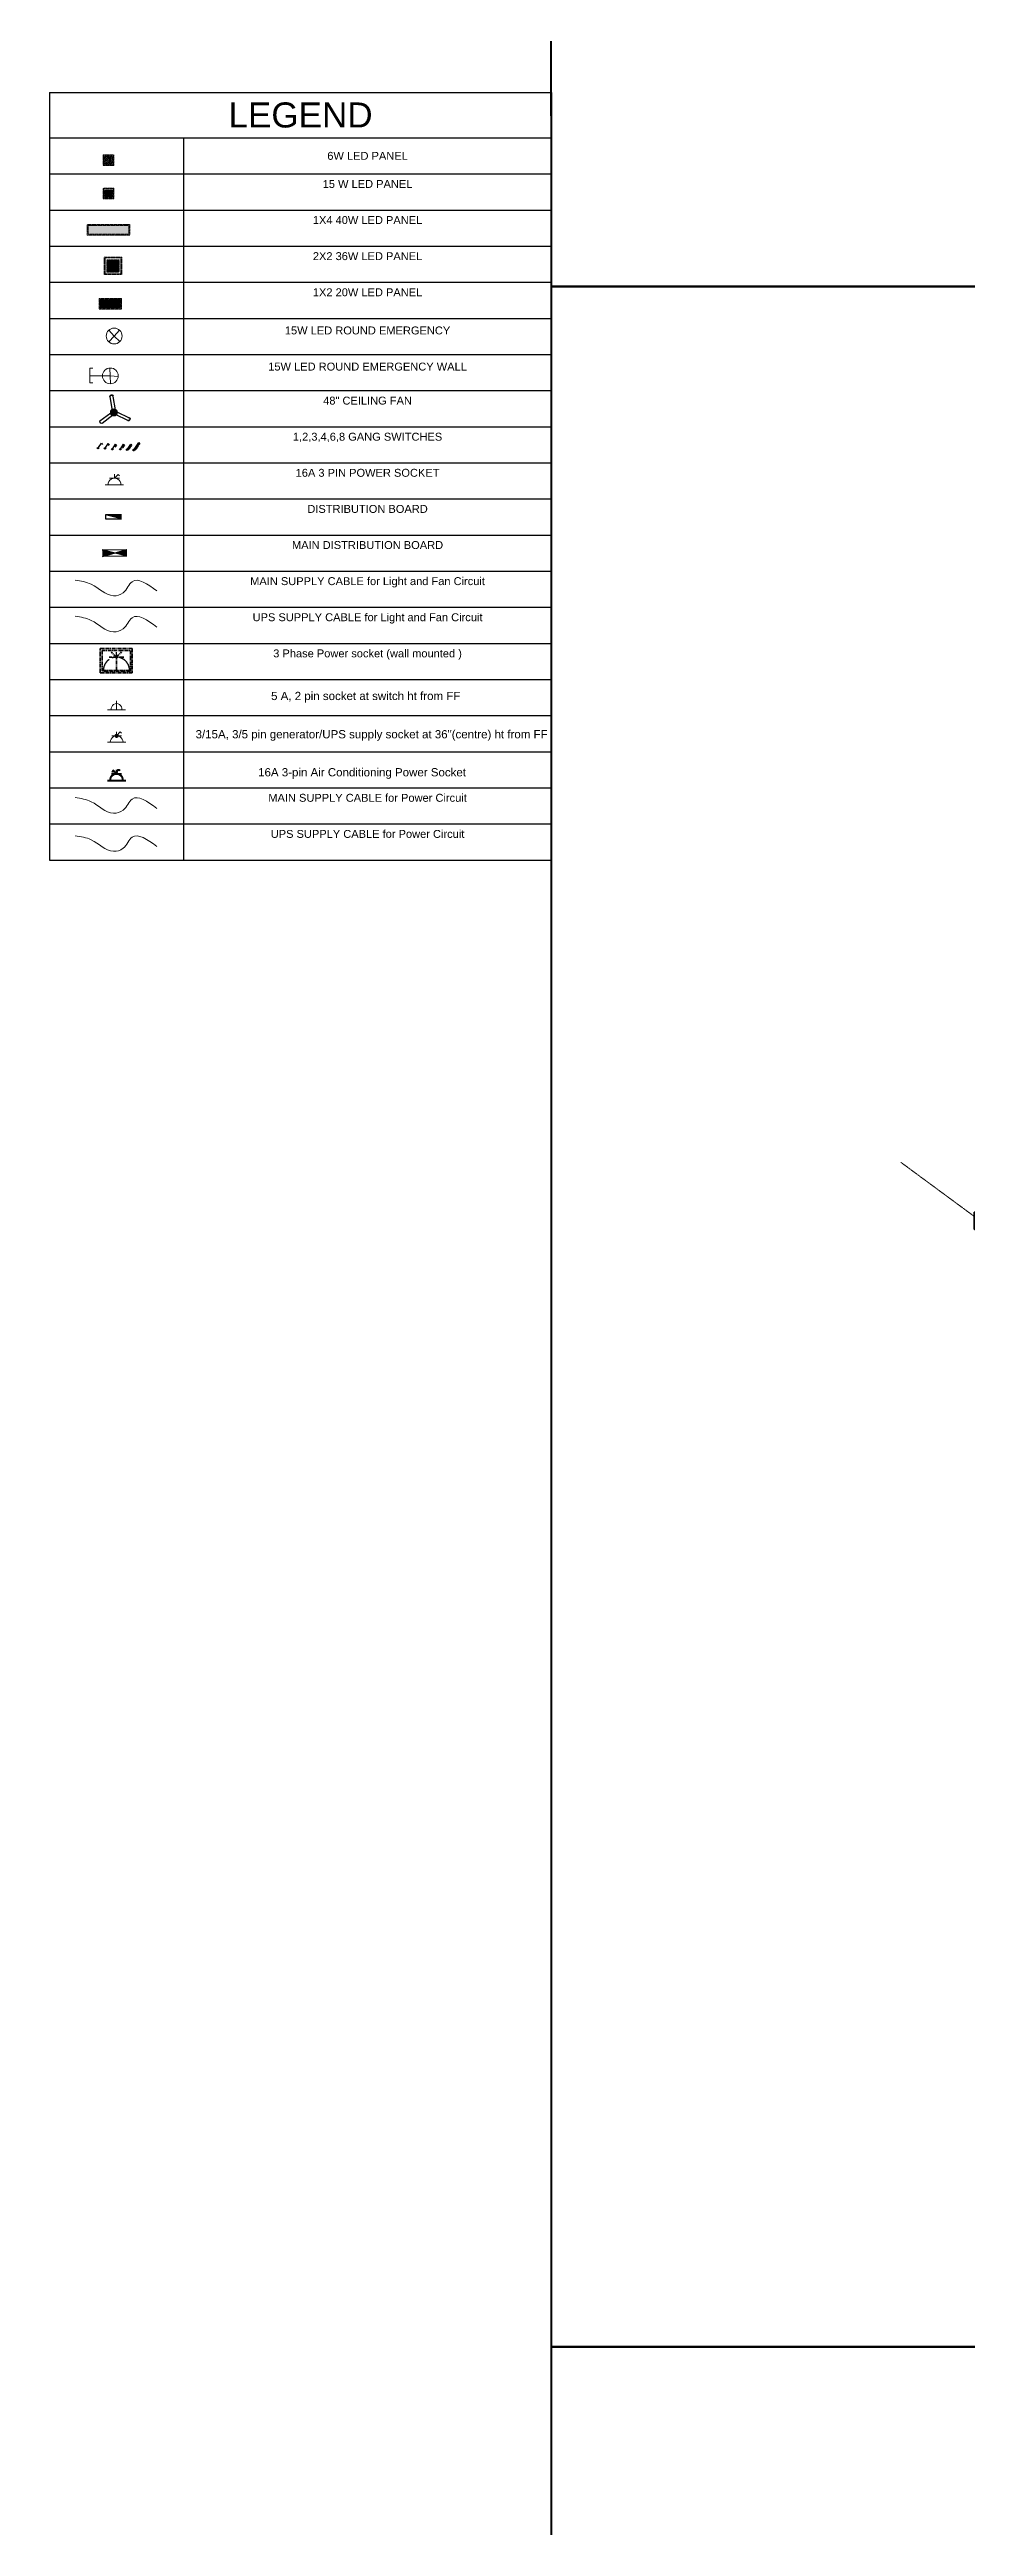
# Model space of a CAD drawing. Header units: millimetres. Extents: x 2399484 to 3337895, y 3598750 to 3969149.
# Drawn here: x 2402294 to 2434113, y 3780260 to 3866298 of the extents above; entities that cross this region are included whole.
import ezdxf

# ---------------------------------------------------------------- set-up
doc = ezdxf.new("R2010")
doc.units = ezdxf.units.MM
doc.header["$MEASUREMENT"] = 0
doc.linetypes.add('CENTER', pattern=[2, 1.25, -0.25, 0.25, -0.25])
for name, color, linetype, lineweight in [('0newfurnture', 30, 'Continuous', 15), ('1 LIGHT N SWITCH', 3, 'Continuous', 25), ('4 DB BOXES', 3, 'Continuous', 25), ('5 A power', 220, 'Continuous', 9), ('5 DB BOXES', 3, 'Continuous', 25), ('centreline', 52, 'CENTER', 5), ('Column-0.5', 14, 'Continuous', 50), ('conduit Light & fan City', 30, 'Continuous', 5), ('elect text', 2, 'Continuous', 50), ('Hatch', 9, 'Continuous', 9), ('Power Sockets City supply', 141, 'Continuous', 13), ('Switches', 173, 'Continuous', 15), ('wall 0.4', 7, 'Continuous', 40)]:
    doc.layers.add(name, color=color, linetype=linetype, lineweight=lineweight)
for name, color, linetype in [('1 x 4 recessed', 80, 'CENTER'), ('2 x 11 recessed', 60, 'CENTER'), ('ceilling fan', 3, 'Continuous'), ('emergencylight', 1, 'Continuous'), ('power socket 3phase line', 54, 'CENTER'), ('power socket Generator', 210, 'CENTER'), ('thrtywpanel', 7, 'Continuous'), ('wire powered ups', 3, 'Continuous'), ('Wires', 1, 'Continuous')]:
    doc.layers.add(name, color=color, linetype=linetype)
doc.styles.get("Standard").update_dxf_attribs({"font": 'arial.ttf'})

# ---------------------------------------------------------------- blocks, each defined once
blk = doc.blocks.new('2ft column')
at = {"layer": 'Hatch', "ltscale": 5}
h = blk.add_hatch(color=256, dxfattribs=at)
h.dxf.hatch_style = 1
h.paths.add_polyline_path([(2207385, 4176559), (2207985, 4176559), (2207985, 4175959), (2207385, 4175959)])
at = {"layer": 'Column-0.5', "ltscale": 5}
blk.add_lwpolyline([(2207385, 4176559), (2207985, 4176559), (2207985, 4175959), (2207385, 4175959)], close=True, dxfattribs=at)
at = {"layer": 'Defpoints', "ltscale": 5}
for points in [[(2207985, 4176559), (2207385, 4175959)], [(2207985, 4175959), (2207385, 4176559)]]:
    blk.add_lwpolyline(points, dxfattribs=at)
blk = doc.blocks.new('main grid')
at = {"layer": 'centreline', "ltscale": 5}
for p, q in [((2518911, 4018930), (2518911, 3987284)), ((2526411, 4018930), (2526411, 3987284)), ((2533911, 4018930), (2533911, 3991299)), ((2541411, 4018930), (2541411, 3976624)), ((2542161, 4018930), (2542161, 3976624)), ((2549661, 4018930), (2549661, 3976624)), ((2557161, 4018930), (2557161, 3976624)), ((2559988, 4011172), (2515645, 4011172)), ((2559988, 4003672), (2515645, 4003672)), ((2559388, 3996172), (2515045, 3996172)), ((2559988, 3996172), (2515645, 3996172)), ((2559988, 3991172), (2538074, 3991172)), ((2533911, 3989164), (2515100, 3989164)), ((2559988, 3985172), (2538074, 3985172)), ((2559988, 3979531), (2538074, 3979531))]:
    blk.add_line(p, q, dxfattribs=at)
blk.add_lwpolyline([(2510725, 3995097), (2521316, 3987284)], dxfattribs=at)
at = {"layer": 'Hatch'}
for p in [(311226, -165087), (318726, -165087), (326226, -165087), (333726, -165087), (311226, -172587), (318726, -172587), (326226, -172587), (333726, -172587), (311226, -180087), (318726, -180087), (326226, -180087), (333726, -180087), (305895, -183187), (311226, -183187), (318726, -183187), (326226, -183187), (333726, -183187), (334476, -185087), (341976, -185087), (349476, -185087), (311226, -187095), (318801, -187095), (334476, -191087), (341976, -191087), (349476, -191087), (334476, -196728), (341976, -196728), (349476, -196728)]:
    blk.add_blockref('2ft column', p, dxfattribs=at)
at = {"layer": 'Hatch', "xscale": -1}
for p in [(4749846, -165087), (4757346, -165087), (4764846, -165087), (4749846, -172587), (4757346, -172587), (4764846, -172587), (4749846, -180087), (4757346, -180087), (4764846, -180087)]:
    blk.add_blockref('2ft column', p, dxfattribs=at)
blk = doc.blocks.new('*T58')
at = {"layer": 'Wires', "color": 0, "linetype": 'ByBlock', "lineweight": -2, "ltscale": 5, "transparency": 16777216}
for p, q in [((0, 0), (17421, 0)), ((0, 0), (0, -26665)), ((17421, 0), (17421, -26665)), ((0, -1579), (17421, -1579)), ((4649, -1579), (4649, -26665)), ((0, -2834), (17421, -2834)), ((0, -4088), (17421, -4088)), ((0, -5342), (17421, -5342)), ((0, -6597), (17421, -6597)), ((0, -7851), (17421, -7851)), ((0, -9105), (17421, -9105)), ((0, -10360), (17421, -10360)), ((0, -11614), (17421, -11614)), ((0, -12868), (17421, -12868)), ((0, -14122), (17421, -14122)), ((0, -15377), (17421, -15377)), ((0, -16631), (17421, -16631)), ((0, -17885), (17421, -17885)), ((0, -19140), (17421, -19140)), ((0, -20394), (17421, -20394)), ((0, -21648), (17421, -21648)), ((0, -22902), (17421, -22902)), ((0, -24157), (17421, -24157)), ((0, -25411), (17421, -25411)), ((0, -26665), (17421, -26665))]:
    blk.add_line(p, q, dxfattribs=at)
at = {"layer": 'Wires', "color": 0, "lineweight": 9, "ltscale": 5, "transparency": 16777216}
for s, insert, char_height, width, attachment_point in [('LEGEND', (8710, -790), 871, 17002.63, 5), ('6W LED PANEL', (11035, -2207), 274.75, 12353.82, 5), ('15 W LED PANEL', (11035, -3043), 274.75, 12353.82, 2), ('1X4 40W LED PANEL', (11035, -4297), 274.75, 12353.82, 2), ('2X2 36W LED PANEL', (11035, -5551), 274.75, 12353.82, 2), ('1X2 20W LED PANEL', (11035, -6806), 274.75, 12353.82, 2), ('15W LED ROUND EMERGENCY', (11035, -8132), 275, 12209.23, 2), ('15W LED ROUND EMERGENCY WALL', (11035, -9387), 275, 12209.23, 2), ('48" CEILING FAN  ', (11035, -10569), 274.75, 12353.82, 2), ('1,2,3,4,6,8 GANG SWITCHES  ', (11035, -11823), 274.75, 12353.82, 2), ('16A 3 PIN POWER SOCKET', (11035, -13077), 274.75, 12353.82, 2), ('DISTRIBUTION BOARD', (11035, -14331), 274.75, 12353.82, 2), ('MAIN DISTRIBUTION BOARD', (11035, -15586), 274.75, 12353.82, 2), ('MAIN SUPPLY CABLE for Light and Fan Circuit', (11035, -16840), 274.75, 12353.82, 2), ('UPS SUPPLY CABLE for Light and Fan Circuit', (11035, -18094), 274.75, 12353.82, 2), ('{\\C256;3 Phase Power socket (wall mounted ) }', (11035, -19349), 274.75, 12353.82, 2), ('MAIN SUPPLY CABLE for Power Circuit', (11035, -24366), 274.75, 12353.82, 2), ('UPS SUPPLY CABLE for Power Circuit', (11035, -25620), 274.75, 12353.82, 2)]:
    blk.add_mtext(s, dxfattribs=dict(at, insert=insert, char_height=char_height, width=width, attachment_point=attachment_point))
blk = doc.blocks.new('1 WAY')
at = {"layer": 'Switches', "lineweight": 30}
for p, q in [((1.8, 2.1), (6, 8.5)), ((6, 8.5), (7.8, 6.5))]:
    blk.add_line(p, q, dxfattribs=at)
blk.add_circle((1.1, 1.1), 1.13, dxfattribs=at)
blk = doc.blocks.new('2 WAY')
at = {"layer": 'Switches', "lineweight": 30}
for p, q in [((1.8, 2.1), (6, 8.5)), ((5.3, 7.3), (7, 5.3)), ((6, 8.5), (7.8, 6.5))]:
    blk.add_line(p, q, dxfattribs=at)
blk.add_circle((1.1, 1.1), 1.13, dxfattribs=at)
blk = doc.blocks.new('3 WAY')
at = {"layer": 'Switches', "lineweight": 30}
for p, q in [((1.8, 2.1), (6, 8.5)), ((4.5, 6), (6.3, 4)), ((5.3, 7.3), (7, 5.3)), ((6, 8.5), (7.8, 6.5))]:
    blk.add_line(p, q, dxfattribs=at)
blk.add_circle((1.1, 1.1), 1.13, dxfattribs=at)
blk = doc.blocks.new('4 WAY')
at = {"layer": 'Switches', "lineweight": 30}
for p, q in [((1.8, 2.1), (6, 8.5)), ((3.6, 4.9), (5.4, 2.9)), ((4.5, 6), (6.3, 4)), ((5.3, 7.3), (7, 5.3)), ((6, 8.5), (7.8, 6.5))]:
    blk.add_line(p, q, dxfattribs=at)
blk.add_circle((1.1, 1.1), 1.13, dxfattribs=at)
blk = doc.blocks.new('6gang switch')
at = {"layer": 'Switches', "lineweight": 30}
for p, q in [((1.7, 2.1), (6.5, 9.2)), ((2.4, 3.2), (4.2, 1.2)), ((3.3, 4.3), (5.1, 2.3)), ((4.1, 5.5), (5.8, 3.5)), ((5, 6.7), (6.7, 4.7)), ((5.7, 7.9), (7.5, 5.9)), ((6.5, 9.2), (8.2, 7.2))]:
    blk.add_line(p, q, dxfattribs=at)
blk.add_circle((1.1, 1.1), 1.13, dxfattribs=at)
blk = doc.blocks.new('CEILING FAN')
at = {"color": 3, "extrusion": (-0.602909, 0.79781, 0)}
for p, q in [((106543, -146147, -76), (106635, -146078, -76)), ((106543, -146147, -78), (106635, -146078, -78)), ((106635, -146078, -78), (106635, -146078, -76))]:
    blk.add_line(p, q, dxfattribs=at)
at = {"color": 3}
for p, q in [((106543, -146147, -76), (106635, -146078, -76)), ((106652, -146099, -76), (106560, -146169, -76)), ((106626, -145944, -78), (106626, -145944, -76)), ((106635, -146078, -76), (106652, -146099, -76)), ((106673, -146053, -76), (106646, -146058, -76)), ((106653, -145940, -78), (106653, -145940, -76)), ((106674, -146094, -76), (106685, -146070, -76)), ((106777, -146144, -76), (106674, -146094, -76)), ((106789, -146120, -78), (106789, -146120, -76))]:
    blk.add_line(p, q, dxfattribs=at)
at = {"color": 3, "extrusion": (0, 0, -1)}
for p, q in [((106543, -146147, -78), (106635, -146078, -78)), ((106652, -146099, -78), (106560, -146169, -78)), ((106635, -146078, -78), (106652, -146099, -78)), ((106646, -146058, -78), (106673, -146053, -78)), ((106673, -146053, -78), (106653, -145940, -78)), ((106674, -146094, -78), (106685, -146070, -78)), ((106777, -146144, -78), (106674, -146094, -78))]:
    blk.add_line(p, q, dxfattribs=at)
at = {"color": 3, "extrusion": (0.602909, -0.79781, 0)}
for p, q in [((106652, -146099, -76), (106560, -146169, -76)), ((106652, -146099, -78), (106560, -146169, -78)), ((106652, -146099, -78), (106652, -146099, -76)), ((106562, -146167, -2), (106562, -146167, 0))]:
    blk.add_line(p, q, dxfattribs=at)
at = {"color": 3, "extrusion": (-0.984895, -0.173153, 0)}
for p, q in [((106626, -145944, -78), (106626, -145944, -76)), ((106626, -145944, -78), (106646, -146058, -78)), ((106646, -146058, -78), (106646, -146058, -76))]:
    blk.add_line(p, q, dxfattribs=at)
at = {"color": 3, "extrusion": (0.79781, 0.602909, 0)}
for p, q in [((106635, -146078, -76), (106652, -146099, -76)), ((106635, -146078, -78), (106635, -146078, -76)), ((106635, -146078, -78), (106652, -146099, -78)), ((106652, -146099, -78), (106652, -146099, -76))]:
    blk.add_line(p, q, dxfattribs=at)
at = {"color": 3, "extrusion": (0.173153, -0.984895, 0)}
for p, q in [((106673, -146053, -76), (106646, -146058, -76)), ((106646, -146058, -78), (106673, -146053, -78)), ((106646, -146058, -78), (106646, -146058, -76)), ((106673, -146053, -78), (106673, -146053, -76))]:
    blk.add_line(p, q, dxfattribs=at)
at = {"color": 3, "extrusion": (0.984895, 0.173153, 0)}
for p, q in [((106653, -145940, -78), (106653, -145940, -76)), ((106673, -146053, -78), (106673, -146053, -76))]:
    blk.add_line(p, q, dxfattribs=at)
at = {"color": 3, "extrusion": (-0.900152, 0.435576, 0)}
for p, q in [((106674, -146094, -76), (106685, -146070, -76)), ((106674, -146094, -78), (106685, -146070, -78)), ((106674, -146094, -78), (106674, -146094, -76)), ((106685, -146070, -78), (106685, -146070, -76))]:
    blk.add_line(p, q, dxfattribs=at)
at = {"color": 3, "extrusion": (-0.435576, -0.900152, 0)}
for p, q in [((106777, -146144, -76), (106674, -146094, -76)), ((106674, -146094, -78), (106674, -146094, -76)), ((106777, -146144, -78), (106674, -146094, -78))]:
    blk.add_line(p, q, dxfattribs=at)
at = {"color": 3, "extrusion": (0.435576, 0.900152, 0)}
for p, q in [((106685, -146070, -78), (106685, -146070, -76)), ((106685, -146070, -78), (106789, -146120, -78)), ((106789, -146120, -78), (106789, -146120, -76))]:
    blk.add_line(p, q, dxfattribs=at)
at = {"color": 3}
for centre, radius in [((106660, -146076, -71), 26.7), ((106660, -146076, -81), 26.7), ((106660, -146076, 0), 6.78)]:
    blk.add_circle(centre, radius, dxfattribs=at)
at = {"color": 3, "extrusion": (0, 0, -1)}
for centre, radius in [((-106660, -146076, 81), 26.7), ((-106660, -146076, 71), 26.7), ((-106660, -146076, 81), 6.78), ((-106660, -146076, 81), 6.78)]:
    blk.add_circle(centre, radius, dxfattribs=at)
at = {"color": 3, "extrusion": (-0.024462, -1e-16, 0.999701)}
for centre, radius in [((146076, 106628, -2593), 16.3), ((146075, 106628, -2593), 14.5), ((146075, 106628, -2593), 14.5), ((146076, 106628, -2615), 8.13)]:
    blk.add_circle(centre, radius, dxfattribs=at)
at = {"color": 3, "extrusion": (0.024462, 1e-16, -0.999701)}
for centre, radius in [((-146076, 106628, 2593), 16.3), ((-146076, 106628, 2609), 10.2), ((-146075, 106628, 2609), 9.08), ((-146075, 106628, 2615), 7.26)]:
    blk.add_circle(centre, radius, dxfattribs=at)
at = {"color": 3, "extrusion": (0.024462, 0, -0.999701)}
blk.add_circle((-146075, 106628, 2609), 6.78, dxfattribs=at)
at = {"color": 3, "extrusion": (0, 0, -1)}
for centre, start, end in [((-106640, -145942, 78), 350.0288, 170.0288), ((-106640, -145942, 76), 350.0288, 170.0288), ((-106783, -146132, 76), 115.822, 295.822), ((-106783, -146132, 78), 115.822, 295.822), ((-106783, -146132, 78), 115.822, 295.822), ((-106554, -146156, 2), 232.9215, 52.9215)]:
    blk.add_arc(centre, 13.6, start, end, dxfattribs=at)
at = {"color": 3}
for centre, start, end in [((106640, -145942, -76), 9.9712, 189.9712), ((106640, -145942, -78), 9.9712, 189.9712), ((106783, -146132, -76), 244.178, 64.178)]:
    blk.add_arc(centre, 13.6, start, end, dxfattribs=at)
blk = doc.blocks.new('15A N soc')
at = {"layer": 'Power Sockets City supply', "color": 244, "lineweight": 13, "true_color": 0x991b1e}
for p, q in [((52222.628, 99516.206), (52222.493, 99516.206)), ((52222.561, 99516.206), (52222.561, 99516.26)), ((52222.561, 99516.206), (52222.61, 99516.259)), ((52222.61, 99516.259), (52222.628, 99516.24)), ((52222.434, 99516.116), (52222.686, 99516.116))]:
    blk.add_line(p, q, dxfattribs=at)
blk.add_arc((52222.561, 99516.118), 0.0881, 358.32, 181.68, dxfattribs=at)
blk = doc.blocks.new('FDB')
at = {"layer": '4 DB BOXES'}
blk.add_hatch(color=256, dxfattribs=at).paths.add_polyline_path([(-65075.5, -197982.4), (-65075.5, -197977), (-65095.8, -197982.4)])
for p, q in [((-65095.8, -197982.4), (-65095.8, -197977)), ((-65095.8, -197977), (-65075.5, -197977)), ((-65075.5, -197977), (-65095.8, -197982.4)), ((-65075.5, -197982.4), (-65095.8, -197982.4))]:
    blk.add_line(p, q, dxfattribs=at)
blk = doc.blocks.new('mpb')
h = blk.add_hatch(color=3)
h.paths.add_polyline_path([(531970, 179435), (531970, 179646), (531575, 179540)])
h.paths.add_polyline_path([(531575, 179540), (531284, 179618), (531284, 179462)])
h.paths.add_polyline_path([(531284, 179462), (531284, 179618), (531180, 179646), (531180, 179435)])
at = {"color": 3}
for p, q in [((531180, 179646), (531970, 179646)), ((531180, 179646), (531970, 179435)), ((531970, 179646), (531180, 179435)), ((531970, 179435), (531180, 179435))]:
    blk.add_line(p, q, dxfattribs=at)
blk = doc.blocks.new('3 ph sock')
at = {"color": 2, "ltscale": 5}
blk.add_line((-44666.12, -38223.8), (-44666.12, -38222), dxfattribs=at)
at = {"ltscale": 5}
blk.add_arc((-44666.12, -38228.39), 4.59, 0, 180, dxfattribs=at)
at = {"layer": 'power socket 3phase line', "lineweight": 35}
for p, q in [((-44663.58, -38223.8), (-44668.73, -38223.8)), ((-44666.13, -38228.39), (-44666.08, -38223.8))]:
    blk.add_line(p, q, dxfattribs=at)
at = {"layer": 'power socket 3phase line', "color": 1, "lineweight": 35}
blk.add_line((-44666.12, -38223.8), (-44668, -38222), dxfattribs=at)
at = {"layer": 'power socket 3phase line', "color": 5, "lineweight": 35}
blk.add_line((-44666.12, -38223.8), (-44664.34, -38221.91), dxfattribs=at)
at = {"layer": 'power socket 3phase line', "lineweight": 25}
blk.add_line((-44670.92, -38228.39), (-44661.32, -38228.39), dxfattribs=at)
at = {"layer": 'power socket 3phase line', "lineweight": 35}
for points in [[(-44671.8, -38220.74), (-44660.56, -38220.74), (-44660.56, -38229.27), (-44671.8, -38229.27)], [(-44671.19, -38221.43), (-44661.18, -38221.43), (-44661.18, -38228.66), (-44671.19, -38228.66)]]:
    blk.add_lwpolyline(points, close=True, dxfattribs=at)
blk = doc.blocks.new('5A soc')
at = {"layer": '5 A power', "lineweight": 18}
for p, q in [((895477, -137969), (895667, -137969)), ((895572, -137969), (895572, -137872))]:
    blk.add_line(p, q, dxfattribs=at)
blk.add_arc((895572, -137960), 57.1, 350.9122, 189.0878, dxfattribs=at)
blk = doc.blocks.new('AC Power Socket')
at = {"layer": 'wall 0.4', "color": 114, "ltscale": 5, "true_color": 0x139b48}
for p, q in [((2405170, 3835891), (2405807, 3835891)), ((2405318, 3836120), (2405660, 3836120)), ((2405368, 3836252), (2405340, 3836174)), ((2405354, 3836213), (2405405, 3836212)), ((2405491, 3836120), (2405368, 3836252)), ((2405491, 3836256), (2405491, 3836120))]:
    blk.add_line(p, q, dxfattribs=at)
for centre, radius, start, end in [((2405488, 3835891), 229, 0, 180), ((2405559, 3836188), 67.6, 32.47968, 294.33068)]:
    blk.add_arc(centre, radius, start, end, dxfattribs=at)
blk = doc.blocks.new('8 gang')
at = {"layer": 'Switches', "lineweight": 30}
for p, q in [((1.7, 2.1), (8, 11.7)), ((2.4, 3.2), (4.2, 1.2)), ((3.3, 4.3), (5.1, 2.3)), ((4.1, 5.5), (5.8, 3.5)), ((5, 6.7), (6.7, 4.7)), ((5.7, 7.9), (7.5, 5.9)), ((6.5, 9.2), (8.2, 7.2)), ((7.2, 10.4), (9, 8.4)), ((8, 11.7), (9.7, 9.7))]:
    blk.add_line(p, q, dxfattribs=at)
blk.add_circle((1.1, 1.1), 1.13, dxfattribs=at)
blk = doc.blocks.new('1by1 6w')
at = {"layer": '2 x 11 recessed', "lineweight": 0}
h = blk.add_hatch(dxfattribs=at)
h.set_pattern_fill('AR-SAND', color=256, scale=7.6)
h.set_pattern_definition([(37.5, (-507751.777, 116886.896), (-0.47874952, 14.64386064), [0, -11.552, 0, -12.92, 0, -12.35]), (7.5, (-507751.777, 116886.896), (13.45030296, 21.4483101), [0, -6.232, 0, -10.412, 0, -3.99]), (327.5, (-507761.125, 116886.896), (23.66747815, 0.0430088), [0, -3.8, 0, -13.68, 0, -17.86]), (317.5, (-507761.125, 116886.896), (22.8465622, 6.6703343), [0, -1.9, 0, -8.968, 0, -10.26])])
h.paths.add_polyline_path([(-106, 106), (106, 106), (106, -106), (-106, -106)])
for points in [[(-152, 152), (152, 152), (152, -152), (-152, -152)], [(-137, 137), (137, 137), (137, -137), (-137, -137)], [(-106, 106), (106, 106), (106, -106), (-106, -106)]]:
    blk.add_lwpolyline(points, close=True, dxfattribs=at)
blk = doc.blocks.new('1by1 15w')
at = {"layer": '2 x 11 recessed', "lineweight": 0, "true_color": 0xffffff}
h = blk.add_hatch(dxfattribs=at)
h.set_pattern_fill('DOTS', scale=7.6)
h.set_pattern_definition([(0, (-24150.00014, -28906.40267), (0.2375, 0.475), [0, -0.475])])
h.paths.add_polyline_path([(111699, 133932), (111912, 133932), (111912, 133720), (111699, 133720)])
at = {"layer": '2 x 11 recessed', "lineweight": 0}
for points in [[(111654, 133978), (111958, 133978), (111958, 133674), (111654, 133674)], [(111669, 133963), (111942, 133963), (111942, 133689), (111669, 133689)], [(111699, 133932), (111912, 133932), (111912, 133720), (111699, 133720)]]:
    blk.add_lwpolyline(points, close=True, dxfattribs=at)
blk = doc.blocks.new('4 ft recessed panel')
at = {"layer": '1 x 4 recessed', "lineweight": 0}
h = blk.add_hatch(dxfattribs=at)
h.set_pattern_fill('AR-SAND', color=256, scale=6.25)
h.set_pattern_definition([(37.5, (-418269.719, 97562.351), (-0.39370849, 12.04264856), [0, -9.5, 0, -10.625, 0, -10.15625]), (7.5, (-418269.719, 97562.351), (11.0611044, 17.6384129), [0, -5.125, 0, -8.5625, 0, -3.28125]), (327.5, (-418277.406, 97562.351), (19.46338664, 0.03536908), [0, -3.125, 0, -11.25, 0, -14.6875]), (317.5, (-418277.406, 97562.351), (18.7882913, 5.4854723), [0, -1.5625, 0, -7.375, 0, -8.4375])])
h.paths.add_polyline_path([(-575, 125), (575, 125), (575, -125), (-575, -125)])
for points in [[(-600, 150), (600, 150), (600, -150), (-600, -150)], [(-575, 125), (575, 125), (575, -125), (-575, -125)]]:
    blk.add_lwpolyline(points, close=True, dxfattribs=at)
blk = doc.blocks.new('2 ft panel')
at = {"layer": '1 x 4 recessed', "lineweight": 0}
h = blk.add_hatch(dxfattribs=at)
h.set_pattern_fill('AR-SAND', color=256, scale=6.25)
h.set_pattern_definition([(37.5, (-417982.219, 97562.351), (-0.39370849, 12.04264856), [0, -9.5, 0, -10.625, 0, -10.15625]), (7.5, (-417982.219, 97562.351), (11.0611044, 17.6384129), [0, -5.125, 0, -8.5625, 0, -3.28125]), (327.5, (-417989.906, 97562.351), (19.46338664, 0.03536908), [0, -3.125, 0, -11.25, 0, -14.6875]), (317.5, (-417989.906, 97562.351), (18.7882913, 5.4854723), [0, -1.5625, 0, -7.375, 0, -8.4375])])
h.paths.add_polyline_path([(287, -125), (287, 125), (-288, 125), (-288, -125)])
at = {"layer": '1 x 4 recessed'}
blk.add_line((287, 125), (287, -125), dxfattribs=at)
at = {"layer": '1 x 4 recessed', "lineweight": 0}
for points in [[(316, -150), (-313, -150), (-313, 150), (316, 150)], [(287, -125), (-288, -125), (-288, 125), (287, 125)], [(316, 150), (316, -150)]]:
    blk.add_lwpolyline(points, dxfattribs=at)
blk = doc.blocks.new('36W LED PANEL')
at = {"layer": '2 x 11 recessed', "lineweight": 0, "true_color": 0xffffff, "transparency": 33554664}
h = blk.add_hatch(dxfattribs=at)
h.set_pattern_fill('DOTS', scale=15.2)
h.paths.add_polyline_path([(-213, 213), (213, 213), (213, -213), (-213, -213)])
at = {"layer": '2 x 11 recessed', "lineweight": 0}
for points in [[(-304, 304), (304, 304), (304, -304), (-304, -304)], [(-274, 274), (274, 274), (274, -274), (-274, -274)], [(-213, 213), (213, 213), (213, -213), (-213, -213)]]:
    blk.add_lwpolyline(points, close=True, dxfattribs=at)
blk = doc.blocks.new('emergency')
at = {"layer": 'conduit Light & fan City'}
for p, q in [((0, 0), (-124, -135)), ((-122, 136), (0, 0)), ((124, 135), (0, 0)), ((0, 0), (129, -129))]:
    blk.add_line(p, q, dxfattribs=at)
blk.add_circle((0, 0), 183, dxfattribs=at)
blk = doc.blocks.new('wallemergency')
at = {"layer": 'conduit Light & fan City'}
for p, q in [((-53, -606), (-53, -537)), ((129, -130), (129, -607)), ((289, -607), (289, -537)), ((-53, -606), (289, -607))]:
    blk.add_line(p, q, dxfattribs=at)
at = {"layer": 'conduit Light & fan City', "rotation": 314.9259662042996}
blk.add_blockref('emergency', (129, -130), dxfattribs=at)

msp = doc.modelspace()

# ---------------------------------------------------------------- linework, layer by layer
at = {"layer": 'wall 0.4', "ltscale": 5}
for points in [[(2419644.4, 3929110.9), (2617704.9, 3929110.9), (2617775.6, 3858072), (2419715.1, 3858072)], [(2419715.1, 3858072), (2617775.6, 3858072), (2617775.6, 3786495), (2419715.1, 3786495)], [(2419715.1, 3786495), (2617775.6, 3786495), (2617775.6, 3708180), (2419715.1, 3708180)]]:
    msp.add_lwpolyline(points, close=True, dxfattribs=at)
at = {"layer": 'wall 0.4', "color": 3, "ltscale": 5}
msp.add_circle((2404621.5, 3842463), 47.6, dxfattribs=at)
at = {"layer": 'wire powered ups', "lineweight": 9}
msp.add_spline([(2403184.8, 3846610.8), (2403738.8, 3846469.3), (2404511.9, 3846070.5), (2404846.9, 3846173.4), (2405156.2, 3846559.3), (2406019.4, 3846237.8)], degree=3, dxfattribs=at)
at = {"layer": 'Wires', "lineweight": 9}
msp.add_spline([(2403184.8, 3847865.1), (2403738.8, 3847723.6), (2404511.9, 3847324.8), (2404846.9, 3847427.7), (2405156.2, 3847813.6), (2406019.4, 3847492.1)], degree=3, dxfattribs=at)
at = {"layer": 'Wires', "color": 2, "lineweight": 9}
msp.add_spline([(2403184.8, 3840312), (2403738.8, 3840170.5), (2404511.9, 3839771.8), (2404846.9, 3839874.7), (2405156.2, 3840260.6), (2406019.4, 3839939)], degree=3, dxfattribs=at)
at = {"layer": 'Wires', "color": 5, "lineweight": 9}
msp.add_spline([(2403184.8, 3838989), (2403738.8, 3838847.5), (2404511.9, 3838448.8), (2404846.9, 3838551.7), (2405156.2, 3838937.6), (2406019.4, 3838616)], degree=3, dxfattribs=at)

# ---------------------------------------------------------------- block references
msp.add_blockref('*T58', (2402294.4, 3864810))
at = {"layer": '0newfurnture', "ltscale": 5}
msp.add_blockref('main grid', (-78884.9, -167454.1), dxfattribs=at)
at = {"layer": '1 LIGHT N SWITCH', "xscale": 4.121307005307405, "yscale": 4.121307005307405, "zscale": 4.121307005307405}
msp.add_blockref('CEILING FAN', (1964947.4, 4455714.8, -0.9), dxfattribs=at)
at = {"layer": '1 x 4 recessed', "xscale": 1.232584708463633, "yscale": 1.232584708463633, "zscale": 1.232584708463633}
for name, p in [('1by1 6w', (2404341.7, 3862458.9)), ('1by1 15w', (2266531.9, 3696348.2)), ('4 ft recessed panel', (2404341.7, 3860035.3))]:
    msp.add_blockref(name, p, dxfattribs=at)
at = {"layer": '1 x 4 recessed', "xscale": 1.232584708463637, "yscale": 1.232584708463637, "zscale": 1.232584708463637, "rotation": 0.4480127828097937}
msp.add_blockref('2 ft panel', (2404398.7, 3857467), dxfattribs=at)
at = {"layer": '5 DB BOXES'}
for name, p, xscale, yscale, zscale, rotation in [('FDB', (4179322.4, -1548601.3), -27.26879209834785, 27.26879211394649, 27.26879210264321, 180), ('mpb', (2977099.8, 4047443.5), 1.080112304098565, 1.080112304098565, 1.080112304098565, 180.4705244651931)]:
    msp.add_blockref(name, p, dxfattribs=dict(at, xscale=xscale, yscale=yscale, zscale=zscale, rotation=rotation))
at = {"layer": 'ceilling fan', "lineweight": -3, "xscale": 23.26248842995735, "yscale": 23.26248842995735, "zscale": 23.26248842995735}
for name, p in [('1 WAY', (2403951.5, 3852427.5)), ('2 WAY', (2404191.3, 3852419)), ('3 WAY', (2404444.3, 3852391.9)), ('4 WAY', (2404724.4, 3852389.1))]:
    msp.add_blockref(name, p, dxfattribs=at)
at = {"layer": 'conduit Light & fan City', "xscale": 23.26248842995735, "yscale": 23.26248842995735, "zscale": 23.26248842995735}
msp.add_blockref('6gang switch', (2404962.2, 3852372.6), dxfattribs=at)
at = {"layer": 'emergencylight', "xscale": 1.5, "yscale": 1.5, "zscale": 1.5}
msp.add_blockref('emergency', (2404534.9, 3856345.4), dxfattribs=at)
at = {"layer": 'emergencylight', "xscale": 1.5, "yscale": 1.5, "zscale": 1.5, "rotation": 269.9999999999998}
msp.add_blockref('wallemergency', (2404596.3, 3855155), dxfattribs=at)
at = {"layer": 'power socket 3phase line', "lineweight": 35, "xscale": 98.99386847023183, "yscale": 98.99386847023183, "zscale": 98.99386847023183}
msp.add_blockref('3 ph sock', (6826287.5, 7629110.8), dxfattribs=at)
at = {"layer": 'power socket Generator', "linetype": 'Continuous', "xscale": 3.253162499517202, "yscale": 3.253162499517202, "zscale": 3.253162499517202}
msp.add_blockref('5A soc', (-508822.3, 4292200), dxfattribs=at)
at = {"layer": 'Power Sockets City supply', "lineweight": 0, "xscale": 2523.339306174504, "yscale": 2523.339306174504, "zscale": 2523.339306174504}
for p in [(-129370694.2, -247261746.5), (-129370619.8, -247270692.1)]:
    msp.add_blockref('15A N soc', p, dxfattribs=at)
at = {"layer": 'thrtywpanel'}
msp.add_blockref('36W LED PANEL', (2404496.4, 3858783.5), dxfattribs=at)
at = {"layer": 'wall 0.4'}
msp.add_blockref('AC Power Socket', (-869.9, 5017.2), dxfattribs=at)
at = {"layer": 'Wires', "ltscale": 5, "xscale": 25.4, "yscale": 25.4, "zscale": 25.4}
msp.add_blockref('8 gang', (2405185.5, 3852356), dxfattribs=at)

# ---------------------------------------------------------------- texts
at = {"layer": 'elect text', "color": 1, "insert": (2409980.9, 3843987.6), "char_height": 285.874, "attachment_point": 1}
msp.add_mtext('5 A, 2 pin socket at switch ht from FF', dxfattribs=at)
at = {"layer": 'Wires', "color": 1, "char_height": 285.874, "attachment_point": 1}
for s, insert in [('{\\C256;3/15A, 3/5 pin generator/UPS supply socket at 36"(centre) ht from FF}', (2407362, 3842658.2)), ('{\\C256;16A 3-pin Air Conditioning Power Socket}', (2409531.5, 3841336.7))]:
    msp.add_mtext(s, dxfattribs=dict(at, insert=insert))

doc.saveas('drawing.dxf')
